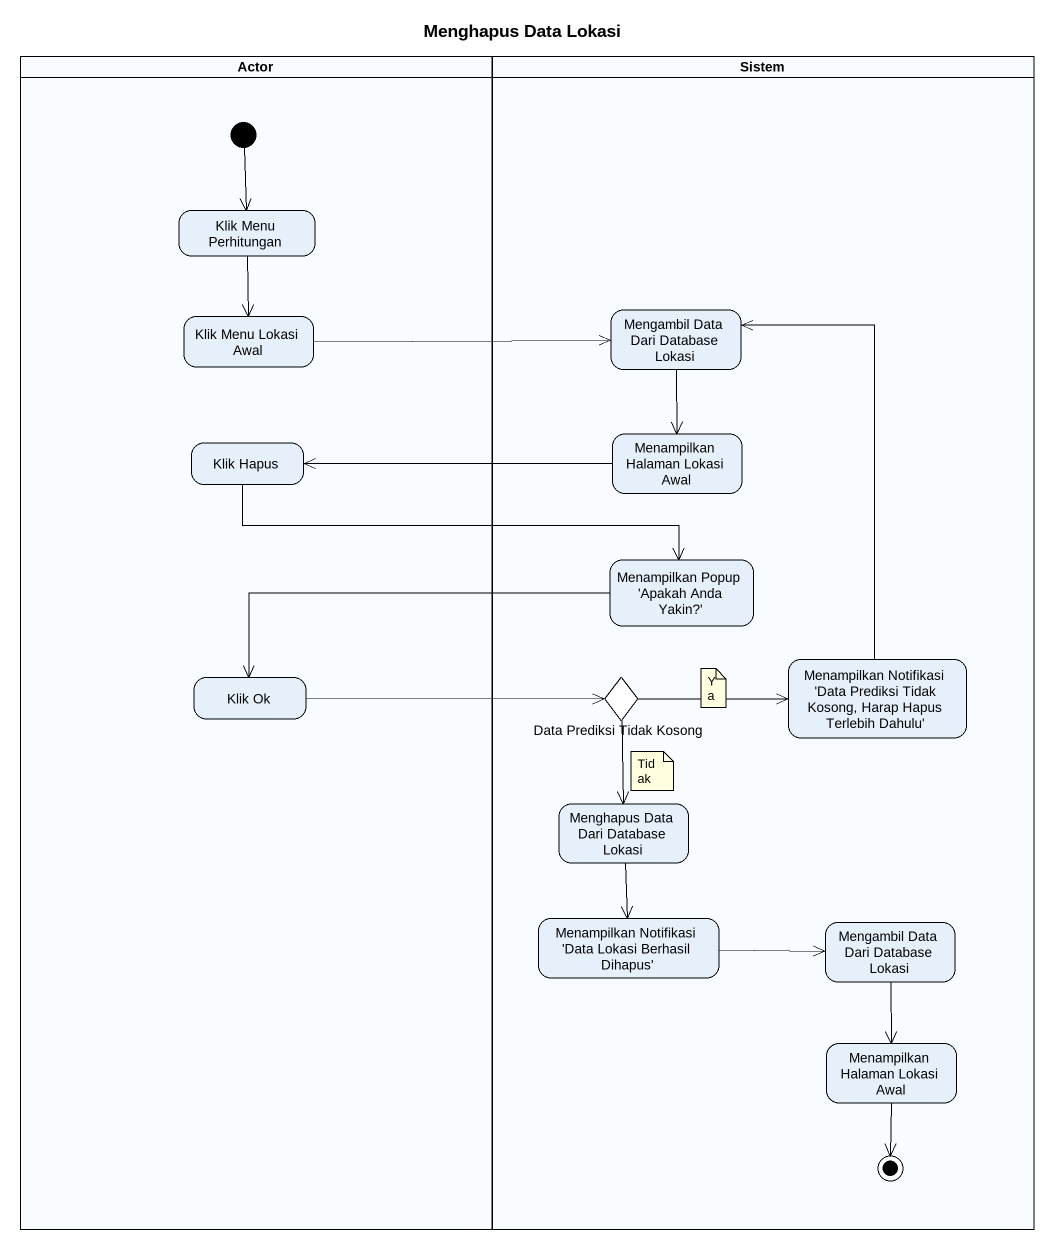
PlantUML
@startuml
title Menghapus Data Lokasi
hide empty description
state "Actor" as Actor_ <<partition>> {
  state "Klik Menu Perhitungan" as Klik_Menu_Perhitungan
  state "Klik Menu Lokasi Awal" as Klik_Menu_Lokasi_Awal
  state "Klik Hapus" as Klik_Hapus
  state "Klik Ok" as Klik_Ok
  [*] --> Klik_Menu_Perhitungan
}
state Sistem <<partition>> {
  state "Mengambil Data Dari Database Lokasi" as Mengambil_Data_Dari
  state "Menampilkan Halaman Lokasi Awal" as Menampilkan_Halaman_Lokasi
  state "Menampilkan Popup 'Apakah Anda Yakin?'" as Menampilkan_Popup_Apakah
  state "Data Prediksi Tidak Kosong" as Data_Prediksi_Tidak_Kosong <<choice>>
  state "Menampilkan Notifikasi 'Data Prediksi Tidak Kosong, Harap Hapus Terlebih Dahulu'" as Menampilkan_Notifikasi_Data
  state "Menghapus Data Dari Database Lokasi" as Menghapus_Data_Dari
  state "Menampilkan Notifikasi 'Data Lokasi Berhasil Dihapus'" as Menampilkan_Notifikasi_Data_2
  state "Mengambil Data Dari Database Lokasi" as Mengambil_Data_Dari_2
  state "Menampilkan Halaman Lokasi Awal" as Menampilkan_Halaman_Lokasi_2
  Menampilkan_Halaman_Lokasi_2 --> [*]
}
Klik_Menu_Perhitungan --> Klik_Menu_Lokasi_Awal
Mengambil_Data_Dari --> Menampilkan_Halaman_Lokasi
Klik_Menu_Lokasi_Awal -right-> Mengambil_Data_Dari
Klik_Hapus -right-> Menampilkan_Popup_Apakah
Menampilkan_Halaman_Lokasi -left-> Klik_Hapus
Menampilkan_Popup_Apakah -left-> Klik_Ok
Klik_Ok -right-> Data_Prediksi_Tidak_Kosong
Data_Prediksi_Tidak_Kosong -right-> Menampilkan_Notifikasi_Data
Data_Prediksi_Tidak_Kosong --> Menghapus_Data_Dari
Menampilkan_Notifikasi_Data -up-> Mengambil_Data_Dari
Menghapus_Data_Dari --> Menampilkan_Notifikasi_Data_2
Menampilkan_Notifikasi_Data_2 -right-> Mengambil_Data_Dari_2
Mengambil_Data_Dari_2 --> Menampilkan_Halaman_Lokasi_2
note as N1
  Ya
end note
note as N2
  Tidak
end note
@enduml
